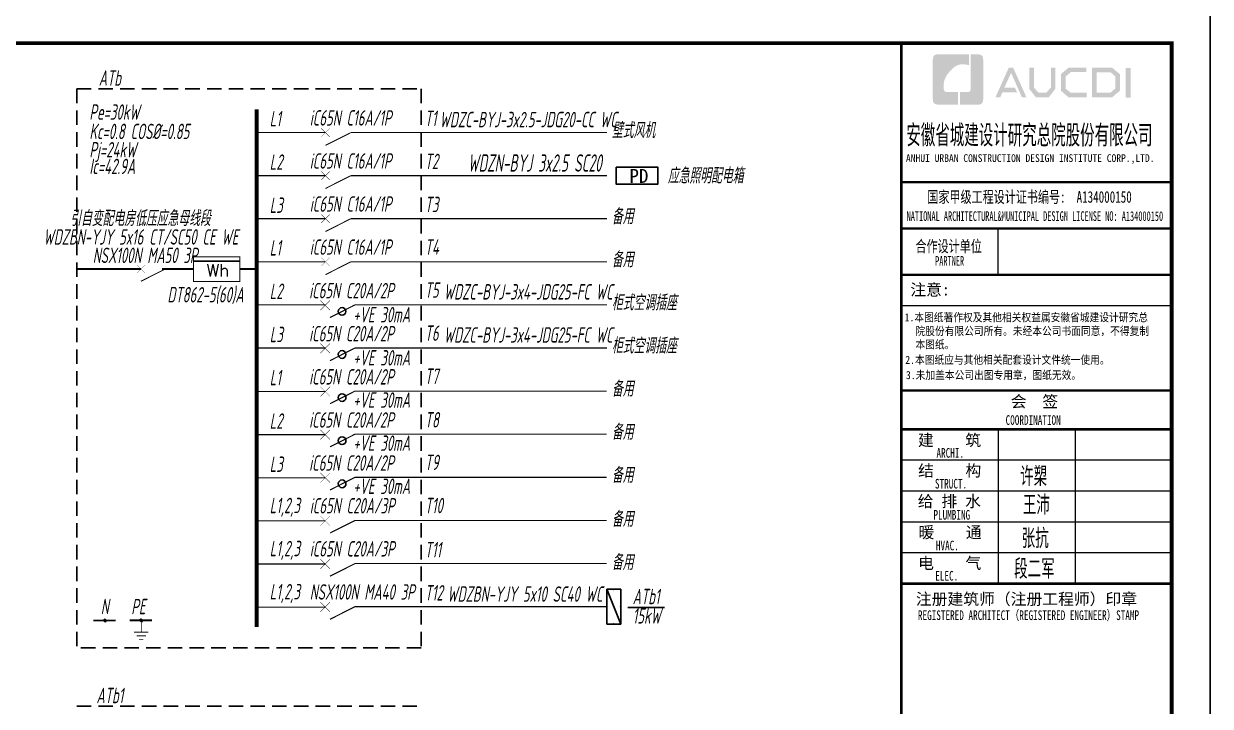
# Model space of a CAD drawing. Extents: x -24105 to 1725648, y 165513 to 982828.
# Drawn here: x 64805 to 95535, y 360476 to 378152 of the extents above; entities that cross this region are included whole.
import ezdxf
from ezdxf.enums import TextEntityAlignment as Align

# ---------------------------------------------------------------- set-up
doc = ezdxf.new("R2010")
doc.units = 0
doc.header["$LTSCALE"] = 1000
doc.header["$MEASUREMENT"] = 0
doc.linetypes.add('DASH', pattern=[0.35, 0.25, -0.1])
doc.linetypes.add('DASH4', pattern=[0.1875, 0.125, -0.0625])
for name, color, linetype in [('DIM-照明', 3, 'Continuous'), ('ELEMENT', 3, 'Continuous'), ('EQUIP-箱柜', 3, 'Continuous'), ('PUB_TITLE', 7, 'Continuous'), ('WIRE-照明', 2, 'Continuous'), ('图框', 140, 'Continuous'), ('图签文字', 147, 'Continuous'), ('电气文字标注', 6, 'Continuous')]:
    doc.layers.add(name, color=color, linetype=linetype)
doc.styles.add('_SIMPLEX', font='SIMPLEX.shx', dxfattribs={"width": 0.8, "bigfont": 'hztxt.shx'})
doc.styles.add('_TCH_LABEL', font='simhei.ttf')
doc.styles.add('HT', font='simhei.ttf')
doc.styles.add('HZTXT', font='gbeitc.shx', dxfattribs={"width": 0.8, "height": 400, "bigfont": 'hztxt.shx'})
doc.styles.get("Standard").update_dxf_attribs({"font": 'gbenor.shx', "bigfont": 'gbcbig.shx'})
doc.styles.add('宋体', font='', dxfattribs={"height": 50})
doc.styles.add('建筑图签-1', font='simhei.ttf', dxfattribs={"width": 0.7})
doc.styles.add('建筑图签-2', font='TXT.shx', dxfattribs={"width": 0.5, "bigfont": 'HZTXT.shx'})
doc.styles.get('宋体').set_extended_font_data('SimSun')

# ---------------------------------------------------------------- blocks, each defined once
blk = doc.blocks.new('1107AA')
at = {"color": 3, "linetype": 'Continuous'}
for points, const_width in [([(0, -7.5), (-3.79, 0)], 0.3), ([(-1.25, 1.25), (1.25, -1.25)], 0.1), ([(1.25, 1.25), (-1.25, -1.25)], 0.1)]:
    blk.add_lwpolyline(points, dxfattribs=dict(at, const_width=const_width))
blk = doc.blocks.new('0114')
at = {"color": 3, "linetype": 'Continuous', "const_width": 0.3}
for points in [[(0, 0), (0, -4.58)], [(-2.75, -4.58), (2.75, -4.58)], [(-1.83, -6.01), (1.83, -6.01)], [(-0.86, -7.5), (0.86, -7.5)]]:
    blk.add_lwpolyline(points, dxfattribs=at)
blk = doc.blocks.new('*X153')
at = {"color": 0}
for p, q in [((197.1, 124.2), (199.7, 126.7)), ((197.2, 123.8), (200.1, 126.7)), ((197.2, 124.6), (199.2, 126.7)), ((197.3, 123.4), (200.4, 126.6)), ((197.3, 125.2), (198.6, 126.5)), ((197.4, 123.1), (200.7, 126.5)), ((197.5, 122.9), (201, 126.3)), ((197.7, 122.6), (201.2, 126.1)), ((197.9, 122.4), (201.4, 125.9)), ((198.1, 122.2), (201.6, 125.7)), ((198.4, 122), (201.8, 125.4)), ((198.7, 121.9), (201.9, 125.2)), ((199, 121.8), (202, 124.8)), ((199.4, 121.7), (202.1, 124.5)), ((199.8, 121.7), (202.1, 124.1)), ((200.3, 121.8), (202, 123.5)), ((201.2, 122.3), (201.6, 122.7))]:
    blk.add_line(p, q, dxfattribs=at)
blk = doc.blocks.new('HC000089')
at = {"color": 4, "linetype": 'Continuous', "const_width": 0.2}
blk.add_lwpolyline([(-1.8, -1.8, 0.198912), (0, -2.5, 0.198912), (1.8, -1.8, 0.198912), (2.5, 0, 0.198912), (1.8, 1.8, 0.198912), (0, 2.5, 0.198912), (-1.8, 1.8, 0.198912), (-2.5, 0, 0.198912)], format="xyb", close=True, dxfattribs=at)
at = {"color": 4}
blk.add_blockref('*X153', (-199.6, -124.2), dxfattribs=at)
blk = doc.blocks.new('A$C2FB505A5')
at = {"color": 3, "linetype": 'Continuous'}
for points, const_width in [([(-125, -125), (125, 125)], 10), ([(-125, 125), (125, -125)], 10), ([(771, 11), (125, -316)], 30)]:
    blk.add_lwpolyline(points, dxfattribs=dict(at, const_width=const_width))
at = {"layer": 'DIM-照明', "color": 3, "linetype": 'Continuous', "const_width": 28.8}
blk.add_lwpolyline([(771, 11), (1064, 11)], dxfattribs=at)
at = {"layer": 'DIM-照明', "color": 3, "linetype": 'Continuous'}
blk.add_circle((438, -157), 100, dxfattribs=at)
blk = doc.blocks.new('$equip$00001416')
for p, q in [((0.75, 0.6), (-0.75, 0.6)), ((-0.75, 0), (0.75, 0.6)), ((-0.75, 0.6), (-0.75, 0)), ((0.75, 0), (0.75, 0.6)), ((-0.75, 0), (0.75, 0))]:
    blk.add_line(p, q)
for p in [(0, 0.6), (-0.75, 0.3), (0, 0), (0.75, 0.3)]:
    blk.add_point(p)
at = {"style": '_TCH_LABEL', "flags": 9}
blk.add_attdef('A', (0, 0), '', height=0.00002, dxfattribs=at)
blk = doc.blocks.new('$element$00000586')
blk.add_line((0.173, 0), (0.173, -1))
at = {"const_width": 0.0233}
blk.add_lwpolyline([(-0.267, 0), (0.267, 0), (0.267, -1), (-0.267, -1), (-0.267, 0)], dxfattribs=at)
at = {"style": '_SIMPLEX'}
blk.add_text('Wh', height=0.2667, rotation=270, dxfattribs=at).set_placement((-0.161, -0.281))
at = {"flags": 9}
blk.add_attdef('S', (0, 0), '', height=0.00000667, dxfattribs=at)
blk.add_attdef('S', (0, 0), '', height=0.00000667, dxfattribs=at)
blk.add_attdef('S', (0, 0), '', height=0.00000667, dxfattribs=at)
blk = doc.blocks.new('院标1')
h = blk.add_hatch(color=150)
h.dxf.hatch_style = 1
h.set_gradient(color1=(33, 113, 253), color2=(33, 113, 253), tint=1, name='INVCURVED')
edge = h.paths.add_edge_path()
edge.add_spline(control_points=[(116373, 648379), (116379, 648379), (116382, 648379), (116391, 648379), (116391, 648379), (116391, 648379), (116616, 648379), (116616, 648379), (116616, 648379), (116616, 648379), (116616, 648054), (116616, 648054), (116616, 648054), (116616, 648054), (116108, 648054), (116108, 648054), (116108, 648054), (116028, 648054), (115963, 648111), (115963, 648199), (115963, 648199), (115963, 648199), (115963, 649215), (115963, 649215), (115963, 649215), (115963, 649295), (116018, 649360), (116108, 649360), (116108, 649360), (116108, 649360), (116897, 649360), (116897, 649360), (116897, 649360), (116897, 649360), (116897, 649080), (116897, 649080), (116897, 649080), (116897, 649080), (116566, 649140), (116356, 648859), (116356, 648859), (116245, 648719), (116240, 648545), (116247, 648466), (116247, 648466), (116254, 648386), (116247, 648466), (116247, 648466), (116247, 648466), (116247, 648466), (116258, 648374), (116373, 648379)], knot_values=[0, 0, 0, 0, 0.071429, 0.071429, 0.071429, 0.107143, 0.142857, 0.142857, 0.142857, 0.178571, 0.214286, 0.214286, 0.214286, 0.25, 0.285714, 0.285714, 0.285714, 0.321429, 0.357143, 0.357143, 0.357143, 0.392857, 0.428571, 0.428571, 0.428571, 0.464286, 0.5, 0.5, 0.5, 0.535714, 0.571429, 0.571429, 0.571429, 0.607143, 0.642857, 0.642857, 0.642857, 0.678571, 0.714286, 0.714286, 0.714286, 0.75, 0.785714, 0.785714, 0.785714, 0.821429, 0.857143, 0.857143, 0.857143, 0.928571, 1, 1, 1, 1], degree=3, periodic=0)
h = blk.add_hatch(color=150)
h.dxf.hatch_style = 1
h.set_gradient(color1=(33, 113, 253), color2=(33, 113, 253), tint=1, name='INVCURVED')
edge = h.paths.add_edge_path()
edge.add_spline(control_points=[(117268, 649215), (117268, 649215), (117268, 648199), (117268, 648199), (117268, 648199), (117268, 648114), (117212, 648054), (117123, 648054), (117123, 648054), (117123, 648054), (116663, 648054), (116663, 648054), (116663, 648054), (116663, 648054), (116663, 648379), (116663, 648379), (116663, 648379), (116663, 648379), (116865, 648379), (116865, 648379), (116865, 648379), (116907, 648379), (116941, 648413), (116941, 648455), (116941, 648455), (116941, 648455), (116941, 649360), (116941, 649360), (116941, 649360), (116941, 649360), (117123, 649360), (117123, 649360), (117123, 649360), (117204, 649360), (117268, 649306), (117268, 649215)], knot_values=[0, 0, 0, 0, 0.1, 0.1, 0.1, 0.15, 0.2, 0.2, 0.2, 0.25, 0.3, 0.3, 0.3, 0.35, 0.4, 0.4, 0.4, 0.45, 0.5, 0.5, 0.5, 0.55, 0.6, 0.6, 0.6, 0.65, 0.7, 0.7, 0.7, 0.75, 0.8, 0.8, 0.8, 0.9, 1, 1, 1, 1], degree=3, periodic=0)
blk = doc.blocks.new('2q3q2342q35q2343r5q23rwetr')
at = {"layer": 'PUB_TITLE'}
h = blk.add_hatch(color=147, dxfattribs=at)
h.paths.add_polyline_path([(3533426, 3160669), (3533552, 3160669), (3533552, 3159898), (3533426, 3159898)])
h.paths.add_polyline_path([(3532673, 3160552), (3532673, 3160026), (3533034, 3160026), (3533158, 3160133), (3533158, 3160451), (3533038, 3160552)], flags=16)
h.paths.add_polyline_path([(3532555, 3160670), (3532555, 3159908), (3533078, 3159908), (3533276, 3160078), (3533276, 3160506), (3533081, 3160670)])
h.paths.add_polyline_path([(3532412, 3160674), (3532412, 3160558), (3532005, 3160558), (3531873, 3160447), (3531873, 3160128), (3532005, 3160025), (3532415, 3160025), (3532415, 3159904), (3531951, 3159904), (3531748, 3160078), (3531748, 3160506), (3531947, 3160674)])
h.paths.add_polyline_path([(3530929, 3160672), (3531050, 3160672), (3531050, 3160161), (3531164, 3160030), (3531375, 3160030), (3531489, 3160161), (3531489, 3160672), (3531603, 3160672), (3531603, 3160124), (3531438, 3159907), (3531101, 3159907), (3530929, 3160126)])
h.paths.add_polyline_path([(3530398, 3160671), (3530515, 3160671), (3530857, 3159906), (3530741, 3159906), (3530459, 3160540), (3530284, 3160152), (3530556, 3160152), (3530616, 3160037), (3530236, 3160037), (3530177, 3159904), (3530054, 3159904)])
at = {"layer": '图框'}
for p, q in [((3527618, 3157710), (3534618, 3157710)), ((3527618, 3157710), (3534618, 3157710)), ((3527618, 3156510), (3534618, 3156510))]:
    blk.add_line(p, q, dxfattribs=at)
for points, const_width in [([(3527618, 3121310), (3527618, 3161310)], 70), ([(3527618, 3157710), (3534618, 3157710)], 60), ([(3527618, 3156510), (3534618, 3156510)], 60), ([(3527618, 3156510), (3534618, 3156510)], 60), ([(3530118, 3156510), (3530118, 3155310)], 35), ([(3527618, 3155310), (3534618, 3155310)], 60), ([(3527618, 3155310), (3534618, 3155310)], 60), ([(3527618, 3154510), (3534618, 3154510)], 35), ([(3527626, 3152310), (3534626, 3152310)], 60), ([(3527626, 3151310), (3534626, 3151310)], 70), ([(3527626, 3151310), (3534626, 3151310)], 70), ([(3530126, 3151310), (3530126, 3147310)], 35), ([(3532126, 3151310), (3532126, 3147310)], 35), ([(3527626, 3150510), (3534626, 3150510)], 35), ([(3527626, 3149710), (3534626, 3149710)], 35), ([(3527626, 3148910), (3534626, 3148910)], 35), ([(3527626, 3148110), (3534626, 3148110)], 35), ([(3527626, 3147310), (3534626, 3147310)], 70)]:
    blk.add_lwpolyline(points, dxfattribs=dict(at, const_width=const_width))
blk.add_blockref('院标1', (3412469, 2511661))
at = {"layer": 'PUB_TITLE', "style": 'HT', "width": 0.88}
for s, p in [('1.本图纸著作权及其他相关权益属安徽省城建设计研究总', (3527703, 3154103)), ('院股份有限公司所有。未经本公司书面同意，不得复制', (3527983, 3153749)), ('本图纸。', (3527983, 3153399)), (' 2.本图纸应与其他相关配套设计文件统一使用。 ', (3527593, 3153002)), ('3.未加盖本公司出图专用章，图纸无效。', (3527736, 3152608))]:
    blk.add_text(s, height=210, dxfattribs=at).set_placement(p)
at = {"layer": '图签文字', "color": 7, "style": '建筑图签-1'}
for s, height, width, p in [('安徽省城建设计研究总院股份有限公司', 500, 0.55, (3527746, 3158687)), ('国家甲级工程设计证书编号:  A134000150', 300, 0.7, (3528290, 3157177)), ('合作设计单位', 300, 0.7, (3527983, 3155900))]:
    blk.add_text(s, height=height, dxfattribs=dict(at, width=width)).set_placement(p)
at = {"layer": '图签文字', "linetype": 'Continuous', "style": '建筑图签-1', "width": 0.91}
blk.add_text('ANHUI URBAN CONSTRUCTION DESIGN INSTITUTE CORP.,LTD.', height=200, dxfattribs=at).set_placement((3527736, 3158232))
at = {"layer": '图签文字', "style": '建筑图签-1'}
for s, width, p in [('NATIONAL ARCHITECTURAL&MUNICIPAL DESIGN LICENSE NO: A134000150', 0.6, (3527754, 3156705)), ('PARTNER', 0.6, (3528492, 3155544)), ('COORDINATION', 0.7, (3530317, 3151423)), ('ARCHI.', 0.7, (3528527, 3150572)), ('STRUCT.', 0.7, (3528487, 3149775)), ('PLUMBING', 0.7, (3528447, 3148969)), ('HVAC.', 0.7, (3528511, 3148175)), ('ELEC.', 0.7, (3528496, 3147391)), ('REGISTERED ARCHITECT（REGISTERED ENGINEER）STAMP', 0.7, (3528046, 3146369))]:
    blk.add_text(s, height=250, dxfattribs=dict(at, width=width)).set_placement(p)
at = {"layer": '图签文字', "color": 7, "style": '建筑图签-1'}
for s, p in [('注意:', (3527849, 3154773)), ('会  签', (3530452, 3151878)), ('建    筑', (3528047, 3150877)), ('结    构', (3528052, 3150089)), ('给 排 水', (3528043, 3149295)), ('暖    通', (3528061, 3148492)), ('电    气', (3528051, 3147692)), ('注册建筑师（注册工程师）印章', (3527993, 3146764))]:
    blk.add_text(s, height=300, dxfattribs=at).set_placement(p)
at = {"layer": '图签文字', "color": 1, "style": '建筑图签-2', "width": 0.7}
for s, p in [('许槊', (3530692, 3149838)), ('王沛', (3530763, 3149097)), ('张抗', (3530734, 3148232)), ('段二军', (3530538, 3147442))]:
    blk.add_text(s, height=500, dxfattribs=at).set_placement(p)

msp = doc.modelspace()

# ---------------------------------------------------------------- linework, layer by layer
msp.add_line((80450, 363030), (81396, 363030))
at = {"color": 3, "linetype": 'Continuous'}
for points, const_width in [([(72487, 365152), (72737, 365402)], 10), ([(72487, 365402), (72737, 365152)], 10), ([(73384, 365288), (72737, 364961)], 30), ([(72487, 364036), (72737, 364286)], 10), ([(72487, 364286), (72737, 364036)], 10), ([(73384, 364171), (72737, 363845)], 30), ([(72487, 362919), (72737, 363169)], 10), ([(72487, 363169), (72737, 362919)], 10), ([(73384, 363055), (72737, 362728)], 30)]:
    msp.add_lwpolyline(points, dxfattribs=dict(at, const_width=const_width))
at = {"layer": 'DIM-照明', "color": 3, "linetype": 'DASH4', "ltscale": 3}
for p, q in [((66177, 376468), (75100, 376468)), ((66177, 376468), (66177, 361993)), ((75100, 376468), (75100, 361993)), ((75100, 361993), (66177, 361993)), ((66177, 360476), (75100, 360476))]:
    msp.add_line(p, q, dxfattribs=at)
at = {"layer": 'DIM-照明', "color": 3, "const_width": 100}
msp.add_lwpolyline([(70838, 375931), (70838, 362529)], dxfattribs=at)
at = {"layer": 'DIM-照明', "color": 3, "linetype": 'Continuous'}
for points, const_width in [([(70838, 375333), (72620, 375333)], 28.8), ([(70838, 375333), (72620, 375333)], 28.8), ([(73277, 375333), (79909, 375333)], 28.8), ([(70838, 374218), (72620, 374218)], 28.8), ([(70838, 374218), (72620, 374218)], 28.8), ([(73277, 374218), (79909, 374218)], 28.8), ([(70838, 373103), (72620, 373103)], 28.8), ([(70838, 373103), (72620, 373103)], 28.8), ([(73277, 373103), (79909, 373103)], 28.8), ([(70838, 371986), (72620, 371986)], 28.8), ([(70838, 371986), (72620, 371986)], 28.8), ([(73277, 371986), (79909, 371986)], 28.8), ([(66177, 371798), (67842, 371798)], 49.9), ([(67677, 371798), (67842, 371798)], 49.9), ([(68388, 371798), (69200, 371798)], 49.9), ([(70400, 371798), (70838, 371798)], 49.9), ([(70838, 370871), (72620, 370871)], 28.8), ([(70838, 370871), (72620, 370871)], 28.8), ([(73384, 370870), (79909, 370871)], 28.8), ([(70838, 369755), (72620, 369755)], 28.8), ([(70838, 369755), (72620, 369755)], 28.8), ([(73384, 369754), (79909, 369755)], 28.8), ([(70838, 368626), (72620, 368626)], 28.8), ([(73377, 368638), (79905, 368638)], 28.8), ([(73384, 368637), (73676, 368637)], 28.8), ([(70838, 367510), (72620, 367510)], 28.8), ([(73377, 367522), (79905, 367522)], 28.8), ([(73384, 367521), (73676, 367521)], 28.8), ([(70838, 366393), (72620, 366393)], 28.8), ([(73377, 366405), (79905, 366405)], 28.8), ([(73384, 366404), (73676, 366404)], 28.8), ([(70838, 365277), (72620, 365277)], 28.8), ([(73377, 365289), (79905, 365289)], 28.8), ([(73384, 365288), (73676, 365288)], 28.8), ([(70838, 364161), (72620, 364161)], 28.8), ([(73377, 364172), (79905, 364172)], 28.8), ([(73384, 364171), (73676, 364171)], 28.8), ([(70838, 363044), (72620, 363044)], 28.8), ([(73377, 363055), (79905, 363055)], 28.8), ([(73384, 363055), (73676, 363055)], 28.8), ([(66610, 362696), (67190, 362696)], 47.5), ([(67547, 362700), (68128, 362700)], 47.5)]:
    msp.add_lwpolyline(points, dxfattribs=dict(at, const_width=const_width))
at = {"layer": 'EQUIP-箱柜'}
msp.add_lwpolyline([(80148, 374434), (81231, 374434), (81231, 374001), (80148, 374001)], close=True, dxfattribs=at)
at = {"layer": '图框'}
msp.add_lwpolyline([(36135, 378604), (95535, 378604), (95535, 336650), (36135, 336650)], close=True, dxfattribs=at)
at = {"layer": '图框', "const_width": 100}
msp.add_lwpolyline([(38635, 337650), (94535, 337650), (94535, 377650), (38635, 377650)], close=True, dxfattribs=at)

# ---------------------------------------------------------------- block references
at = {"layer": 'DIM-照明', "linetype": 'Continuous', "rotation": 90}
for p, xscale, yscale, zscale in [((72620, 375333), 87.60960006713867, 87.60960006713867, 87.60960006713867), ((72620, 374218), 87.60960006713867, 87.60960006713867, 87.60960006713867), ((72620, 373103), 87.60960006713867, 87.60960006713867, 87.60960006713867), ((67842, 371798), 83.2291202545166, 83.2291202545166, 83.2291202545166), ((72620, 371986), 87.60960006713867, 87.60960006713867, 87.60960006713867)]:
    msp.add_blockref('1107AA', p, dxfattribs=dict(at, xscale=xscale, yscale=yscale, zscale=zscale))
at = {"layer": 'DIM-照明', "xscale": 14.62999999523163, "yscale": 14.62999999523163, "zscale": 14.62999999523163}
for p in [(66912, 362696), (67849, 362696)]:
    msp.add_blockref('HC000089', p, dxfattribs=at)
at = {"layer": 'DIM-照明', "linetype": 'DASH', "xscale": -66.50000000000003, "yscale": 66.5, "zscale": 66.49999999999999, "rotation": 1.643353773062017e-06}
msp.add_blockref('0114', (67848, 362700), dxfattribs=at)
at = {"layer": 'ELEMENT', "color": 3, "linetype": 'ByBlock', "xscale": 1199.999999997579, "yscale": 1199.999999997579, "zscale": 1199.999999997579, "rotation": 90.0000000000266}
msp.add_blockref('$element$00000586', (69200, 371798), dxfattribs=at)
at = {"layer": 'EQUIP-箱柜', "xscale": 600, "yscale": 600, "zscale": 600, "rotation": 270}
msp.add_blockref('$equip$00001416', (79905, 363055), dxfattribs=at)
at = {"layer": 'WIRE-照明'}
for p in [(72612, 370859), (72612, 369743), (72613, 368627), (72613, 367510), (72613, 366394)]:
    msp.add_blockref('A$C2FB505A5', p, dxfattribs=at)
at = {"layer": '图框'}
msp.add_blockref('2q3q2342q35q2343r5q23rwetr', (-3440083, -2783660), dxfattribs=at)

# ---------------------------------------------------------------- texts
at = {"layer": 'DIM-照明', "color": 7, "linetype": 'Continuous', "style": 'HZTXT', "width": 0.7}
for s, p in [('ATb', (67037, 376747)), ('WDZC-BYJ-3x2.5-JDG20-CC WC', (77871, 375671)), ('WDZBN-YJY 5x16 CT/SC50 CE WE', (67840, 372631)), ('NSX100N MA50 3P', (67949, 372154)), ('WDZC-BYJ-3x4-JDG25-FC WC', (77871, 371209)), ('WDZC-BYJ-3x4-JDG25-FC WC', (77871, 370093)), ('WDZBN-YJY 5x10 SC40 WC', (77784, 363382)), ('ATb1', (67037, 360755))]:
    msp.add_text(s, height=400, dxfattribs=at).set_placement(p, align=Align.MIDDLE)
for s, p in [('Pe=30kW', (66506, 375665)), ('L1', (71175, 375494)), ('iC65N C16A/1P', (72213, 375513)), ('T1', (75189, 375501)), ('Kc=0.8 COS%%C=0.85', (66506, 375163)), ('Pj=24kW', (66506, 374689)), ('Ic=42.9A', (66506, 374257)), ('L2', (71175, 374370)), ('iC65N C16A/1P', (72213, 374398)), ('T2', (75189, 374386)), ('iC65N C16A/1P', (72213, 373283)), ('T3', (75189, 373271)), ('L3', (71175, 373252)), ('L1', (71175, 372149)), ('iC65N C16A/1P', (72213, 372167)), ('T4', (75189, 372169)), ('DT862-5(60)A', (68526, 370934)), ('L2', (71176, 371023)), ('iC65N C20A/2P', (72197, 371040)), ('T5', (75189, 371054)), ('+VE 30mA', (73340, 370416)), ('L3', (71176, 369905)), ('iC65N C20A/2P', (72197, 369924)), ('T6', (75189, 369939)), ('+VE 30mA', (73340, 369300)), ('L1', (71175, 368789)), ('iC65N C20A/2P', (72197, 368808)), ('T7', (75189, 368822)), ('+VE 30mA', (73340, 368206)), ('L2', (71175, 367663)), ('iC65N C20A/2P', (72197, 367691)), ('T8', (75189, 367694)), ('+VE 30mA', (73340, 367090)), ('L3', (71175, 366545)), ('iC65N C20A/2P', (72197, 366575)), ('T9', (75189, 366590)), ('+VE 30mA', (73340, 365973)), ('L1,2,3', (71175, 365476)), ('iC65N C20A/3P', (72213, 365469)), ('T10', (75189, 365474)), ('L1,2,3', (71175, 364360)), ('iC65N C20A/3P', (72213, 364353)), ('T11', (75189, 364331)), ('L1,2,3', (71175, 363243)), ('NSX100N MA40 3P', (72213, 363236)), ('T12', (75189, 363214))]:
    msp.add_text(s, height=400, dxfattribs=at).set_placement(p)
at = {"layer": 'DIM-照明', "color": 7, "style": 'HZTXT', "width": 0.7}
for s, p in [('壁式风机', (80035, 375190)), ('备用', (80036, 372960)), ('备用', (80036, 371844)), ('柜式空调插座', (80036, 370728)), ('柜式空调插座', (80036, 369612)), ('备用', (80036, 368496)), ('备用', (80036, 367379)), ('备用', (80036, 366263)), ('备用', (80035, 365123)), ('备用', (80035, 364006)), ('ATb1', (80576, 363118)), ('15kW', (80576, 362617))]:
    msp.add_text(s, height=400, dxfattribs=at).set_placement(p)
at = {"layer": 'DIM-照明', "color": 7, "style": 'HZTXT', "width": 0.65}
msp.add_text('WDZN-BYJ 3x2.5 SC20', height=450, dxfattribs=at).set_placement((78042, 374546), align=Align.MIDDLE)
at = {"layer": 'DIM-照明', "color": 7, "style": 'HZTXT', "width": 0.7}
msp.add_text('应急照明配电箱', height=400, rotation=0, dxfattribs=at).set_placement((81482, 374015))
at = {"layer": 'DIM-照明', "color": 7, "linetype": 'Continuous', "style": 'HZTXT', "width": 0.7}
msp.add_text('引自变配电房低压应急母线段', height=400, rotation=0, dxfattribs=at).set_placement((67824, 373133), align=Align.MIDDLE)
at = {"layer": 'DIM-照明', "linetype": 'Continuous', "style": 'HZTXT', "width": 0.7}
for s, p in [('N', (66802, 362858)), ('PE', (67591, 362858))]:
    msp.add_text(s, height=400, dxfattribs=at).set_placement(p)
at = {"layer": '电气文字标注', "color": 7, "style": '宋体'}
msp.add_text('PD', height=361.1, dxfattribs=at).set_placement((80492, 374030))

doc.saveas('drawing.dxf')
